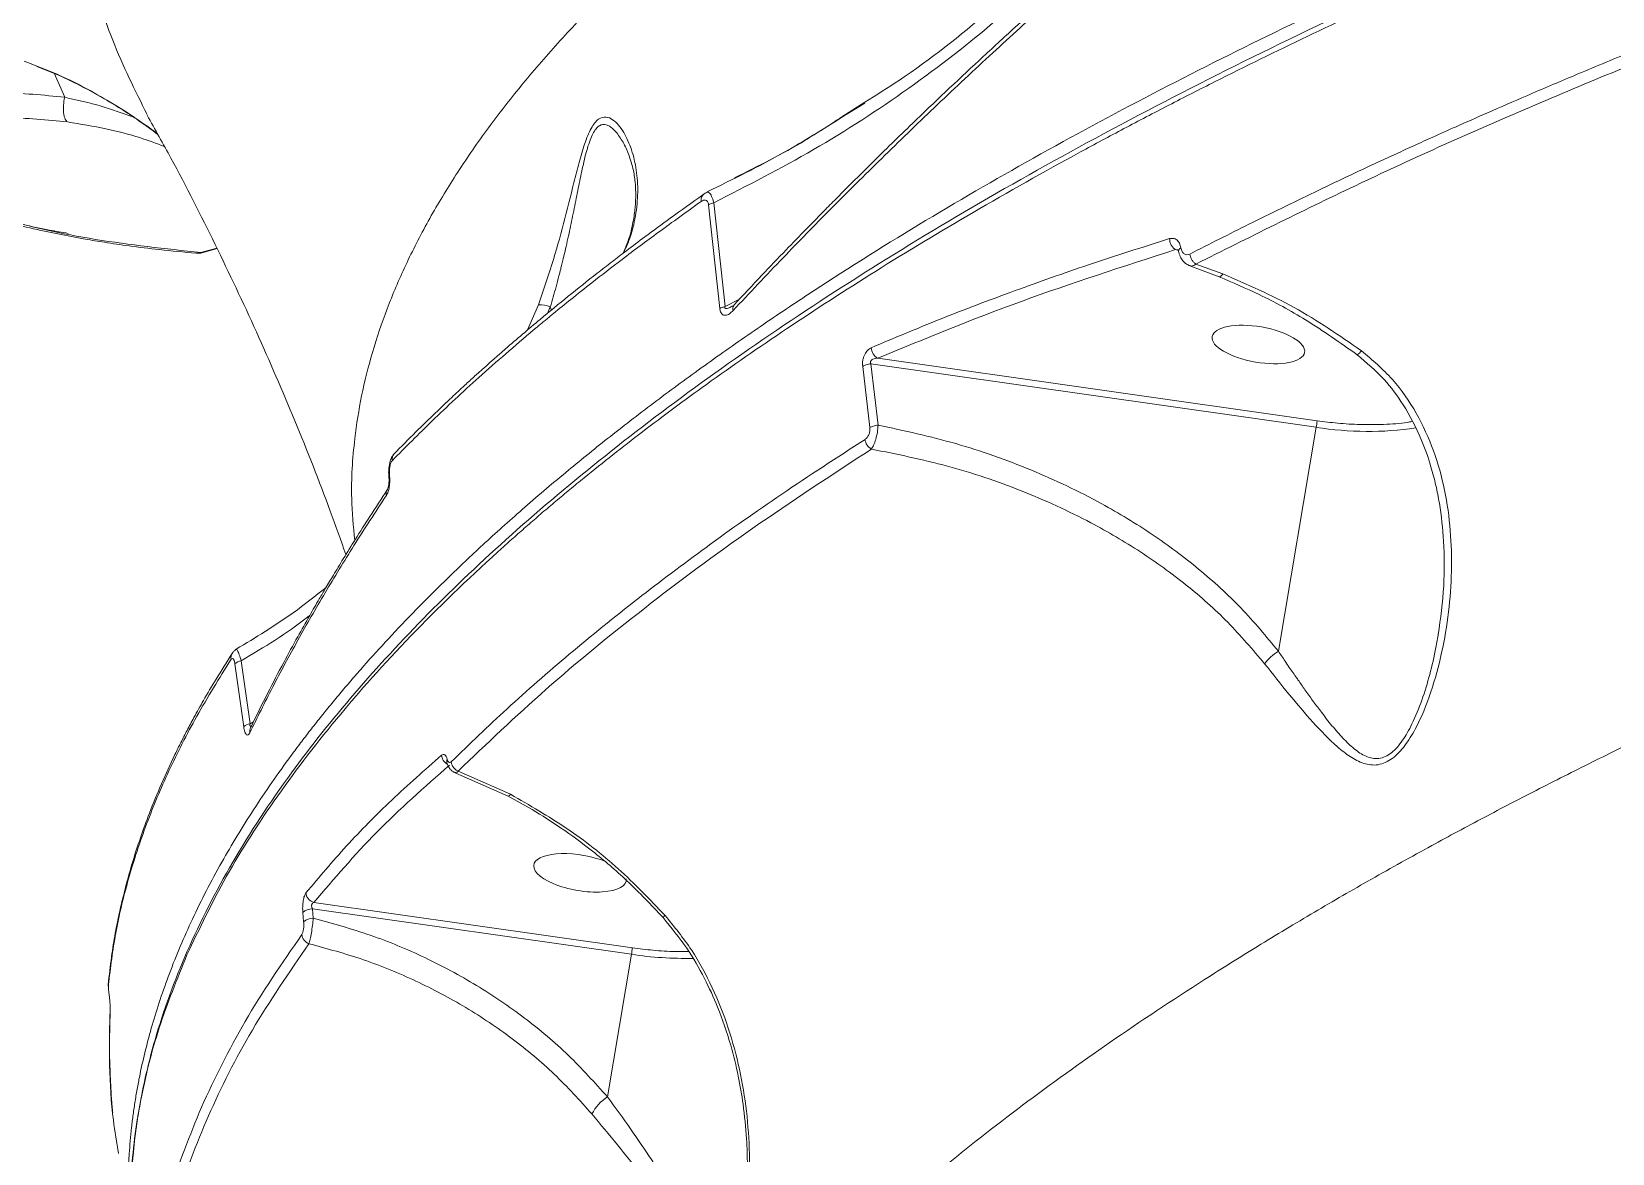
# Model space of a CAD drawing. Header units: millimetres. Extents: x -5609 to 5139, y -3980 to 3221.
# Drawn here: x 2792.3 to 2949.6, y 469.7 to 581.3 of the extents above; entities that cross this region are included whole.
import ezdxf

# ---------------------------------------------------------------- set-up
doc = ezdxf.new("R2010")
doc.units = ezdxf.units.MM
for name, color, linetype in [('DIKOM_ЗОНА', 80, 'Continuous'), ('DIKOM_ОБЪЕКТ', 7, 'Continuous'), ('DIKOM_РАЗМЕР_ОБЪЕКТА', 7, 'Continuous')]:
    doc.layers.add(name, color=color, linetype=linetype)

# ---------------------------------------------------------------- blocks, each defined once
blk = doc.blocks.new('A$Cc336a1e3')
at = {"color": 8, "linetype": 'Continuous', "lineweight": 15}
for p, q in [((5614.71, 1850.09), (5615.75, 1847.71)), ((5630.89, 1832.69), (5629.3, 1832.25)), ((5629.3, 1832.25), (5629.4, 1832.25)), ((5726.3, 1832.54), (5726.58, 1832.46)), ((5662.89, 1827.04), (5661.82, 1824.54)), ((5663.79, 1826.18), (5664.07, 1826.84)), ((5664.21, 1826.52), (5664.07, 1826.84)), ((5681.46, 1826.86), (5682.91, 1827.62)), ((5634.2, 1785.34), (5634.53, 1785.52))]:
    blk.add_line(p, q, dxfattribs=at)
at = {"color": 7, "linetype": 'Continuous', "lineweight": 15}
for p, q in [((5695.37, 1847.21), (5693.09, 1845.75)), ((5695.39, 1847.1), (5693.1, 1845.71)), ((5671.75, 1842.31), (5671.83, 1842.1)), ((5680.94, 1826.68), (5679.82, 1837.01)), ((5681.46, 1826.86), (5680.34, 1837.2)), ((5629.41, 1832.22), (5630.91, 1832.65)), ((5628.89, 1832.17), (5628.83, 1832.18)), ((5731, 1830.12), (5728.32, 1831.1)), ((5727.72, 1830.91), (5730.64, 1829.84)), ((5740.38, 1815.5), (5696.68, 1821.74)), ((5695.87, 1814.82), (5695.16, 1820.91)), ((5696.7, 1815.07), (5695.98, 1821.17)), ((5740.3, 1814.85), (5695.98, 1821.17)), ((5736.53, 1792.56), (5740.3, 1814.85)), ((5633.57, 1785.04), (5632.69, 1791.31)), ((5634.2, 1785.34), (5633.31, 1791.62)), ((5654.38, 1780.56), (5659.88, 1778.14)), ((5660.13, 1778.32), (5654.91, 1780.63)), ((5639.53, 1765.62), (5639.45, 1766.55)), ((5640.41, 1766.92), (5640.49, 1765.99)), ((5672.16, 1762.39), (5640.41, 1766.92)), ((5672.24, 1763.04), (5640.55, 1767.56)), ((5672.16, 1762.39), (5669.76, 1748.2)), ((5620.27, 1757.39), (5620.27, 1757.26))]:
    blk.add_line(p, q, dxfattribs=at)
at = {"color": 8, "linetype": 'Continuous', "lineweight": 15, "flags": 128}
for points in [[(5726.83, 1832.7), (5726.7, 1832.6), (5726.62, 1832.49), (5726.59, 1832.39), (5726.6, 1832.37)], [(5648.08, 1810.08), (5648.02, 1810.01), (5648.01, 1809.96)]]:
    blk.add_lwpolyline(points, dxfattribs=at)
at = {"color": 7, "linetype": 'Continuous', "lineweight": 15, "flags": 128}
for points in [[(5632.53, 1792.48), (5632.48, 1792.43), (5632.42, 1792.34)], [(5620.18, 1758.4), (5620.18, 1758.39), (5620.17, 1758.39)]]:
    blk.add_lwpolyline(points, dxfattribs=at)
at = {"color": 7, "linetype": 'Continuous', "lineweight": 15}
for centre, radius, start, end in [((5680.67, 1835.51), 1.72, 100.8468, 119.3436), ((5663, 1824.07), 2.97, 68.9035, 92.0684), ((5697.2, 1822.8), 1.19, 181.356, 244.1776), ((5735.01, 1815.8), 5.37, 349.7627, 356.7691), ((5696.66, 1813.78), 1.27, 185.8606, 240.2592), ((5739.34, 1788.08), 5.29, 122.17, 142.3288), ((5633.5, 1790.44), 1.19, 99.0762, 133.1461), ((5634.36, 1784.16), 1.19, 97.9836, 132.0674), ((5640.38, 1765.54), 1.38, 88.9051, 132.5807), ((5640.46, 1764.61), 1.38, 88.7459, 132.4628), ((5640.41, 1764.46), 1.07, 185.8153, 250.1058), ((5666.87, 1763.34), 5.37, 349.7622, 356.7689), ((5620.97, 1759.5), 0.878, 164.089, 189.5518), ((5672.15, 1744.48), 4.42, 122.727, 152.8528)]:
    blk.add_arc(centre, radius, start, end, dxfattribs=at)
at = {"color": 8, "linetype": 'Continuous', "lineweight": 15}
for centre, radius, start, end in [((5628.95, 1832.94), 0.774, 265.5443, 296.8285), ((5743.81, 1823.06), 1.14, 299.457, 329.0456), ((5745.46, 1847.63), 33.19, 261.0474, 278.2179), ((5649.15, 1811.69), 0.807, 135.8341, 190.387), ((5648.45, 1808.23), 0.711, 147.897, 193.7178), ((5633.14, 1791.91), 0.843, 149.2202, 189.7474), ((5634.91, 1784.6), 0.751, 151.0577, 190.8525), ((5654.37, 1782.3), 1.12, 184.2869, 240.875), ((5654.27, 1781.59), 0.498, 153.5441, 195.7863), ((5659.84, 1778.46), 0.318, 276.8062, 333.9294), ((5676.03, 1765.6), 0.856, 128.8045, 149.3346), ((5677.65, 1799.93), 37.95, 261.6833, 270.9129)]:
    blk.add_arc(centre, radius, start, end, dxfattribs=at)
at = {"color": 7, "linetype": 'Continuous', "lineweight": 15}
blk.add_ellipse((5734.54, 1823.09), major_axis=(4.6, -0.79), ratio=0.379166, dxfattribs=at)
for start_param, end_param in [(3.047646, 6.396519), (1.055006, 3.047646)]:
    blk.add_ellipse((5667.03, 1770.5), major_axis=(4.6, -0.79), ratio=0.379166, start_param=start_param, end_param=end_param, dxfattribs=at)
for points, knots in [([(5678.03, 2035.35), (5676.39, 2032.91), (5673.02, 2027.93), (5668.28, 2020.62), (5663.63, 2013.22), (5659.38, 2006.21), (5655.11, 1998.9), (5651.1, 1991.76), (5647.16, 1984.44), (5643.78, 1977.88), (5640.89, 1972), (5638.44, 1966.83), (5636.14, 1961.79), (5633.97, 1956.82), (5631.88, 1951.81), (5629.81, 1946.61), (5627.78, 1941.18), (5625.8, 1935.54), (5624.02, 1930.05), (5621.96, 1923.14), (5619.84, 1914.98), (5617.91, 1905.69), (5616.58, 1896.78), (5615.83, 1888.24), (5615.66, 1879.39), (5616.26, 1870.41), (5617.86, 1861.47), (5620.33, 1853.24), (5622.75, 1848.39), (5623.96, 1845.98)], [0, 0, 0, 0, 0.030637, 0.062753, 0.092643, 0.125147, 0.152796, 0.18737, 0.218475, 0.249606, 0.274966, 0.297883, 0.320132, 0.344341, 0.367093, 0.390609, 0.418357, 0.445416, 0.473261, 0.5, 0.550099, 0.599906, 0.64962, 0.699395, 0.74937, 0.812175, 0.874747, 0.937631, 1, 1, 1, 1]), ([(5892.01, 1906.63), (5889.62, 1906.05), (5885.2, 1904.97), (5879.15, 1903.44), (5874.19, 1902.16), (5870.17, 1901.1), (5866.73, 1900.18), (5861.96, 1898.88), (5855.66, 1897.13), (5845.84, 1894.31), (5834.13, 1890.79), (5819.84, 1886.25), (5805.07, 1881.25), (5789.94, 1875.77), (5774.62, 1869.84), (5759.25, 1863.45), (5743.95, 1856.58), (5729.43, 1849.53), (5715.7, 1842.3), (5702.8, 1834.92), (5690.76, 1827.4), (5679.6, 1819.76), (5669.37, 1812.01), (5660.08, 1804.19), (5651.77, 1796.31), (5644.46, 1788.39), (5637.9, 1780.14), (5632.26, 1771.56), (5627.72, 1762.68), (5624.88, 1754.85), (5623.26, 1748.09), (5622.66, 1743.79), (5622.44, 1740.94), (5622.37, 1739.49), (5622.33, 1738.09), (5622.33, 1737.13), (5622.33, 1736.69)], [0, 0, 0, 0, 0.015134, 0.028048, 0.0387, 0.047077, 0.054039, 0.061089, 0.078148, 0.095401, 0.126209, 0.157018, 0.193695, 0.230371, 0.267049, 0.308804, 0.350527, 0.392206, 0.433887, 0.475569, 0.517253, 0.558945, 0.600731, 0.642432, 0.684122, 0.725816, 0.767511, 0.814212, 0.86098, 0.907746, 0.938579, 0.969334, 0.977187, 0.984896, 0.99306, 1, 1, 1, 1]), ([(5891.94, 1905.99), (5887.82, 1904.98), (5879.37, 1902.9), (5866.62, 1899.55), (5853.47, 1895.91), (5842.59, 1892.72), (5834.01, 1890.11), (5827.8, 1888.16), (5821.54, 1886.15), (5815.24, 1884.06), (5808.9, 1881.91), (5802.52, 1879.69), (5794.12, 1876.67), (5783.85, 1872.83), (5771.93, 1868.12), (5760.31, 1863.27), (5749.46, 1858.48), (5739.41, 1853.8), (5732.45, 1850.38), (5727.91, 1848.09), (5725.63, 1846.92), (5723.38, 1845.75), (5721.16, 1844.58), (5718.98, 1843.42), (5713.87, 1840.66), (5706.19, 1836.33), (5696.46, 1830.46), (5687.63, 1824.74), (5679.94, 1819.41), (5673.26, 1814.46), (5668.83, 1810.96), (5666.02, 1808.66), (5664.63, 1807.5), (5663.28, 1806.36), (5661.97, 1805.22), (5660.69, 1804.1), (5656.73, 1800.57), (5650.56, 1794.65), (5643.07, 1786.36), (5636.82, 1778.21), (5631.67, 1770.2), (5629.16, 1764.94), (5627.91, 1762.33)], [0, 0, 0, 0, 0.030416, 0.062321, 0.095715, 0.130598, 0.146745, 0.163192, 0.17994, 0.196987, 0.214335, 0.231983, 0.249932, 0.285036, 0.320141, 0.355246, 0.390845, 0.422279, 0.453078, 0.461039, 0.468957, 0.476831, 0.484662, 0.492449, 0.500192, 0.539822, 0.577953, 0.614583, 0.649714, 0.679388, 0.707901, 0.715177, 0.722374, 0.72949, 0.736527, 0.743485, 0.750362, 0.802052, 0.852861, 0.902788, 0.951834, 1, 1, 1, 1]), ([(5680.34, 1837.2), (5683.68, 1838.91), (5690.34, 1842.31), (5699.81, 1848.46), (5708.02, 1854.82), (5715, 1861.27), (5720.16, 1866.96), (5724.2, 1872.33), (5727.29, 1877.17), (5728.87, 1880.6), (5729.66, 1882.3)], [0, 0, 0, 0, 0.167001, 0.333068, 0.498441, 0.623693, 0.749448, 0.833905, 0.91766, 1, 1, 1, 1]), ([(5718.57, 1861.54), (5716.77, 1859.95), (5713.1, 1856.7), (5707.67, 1851.74), (5702.28, 1846.69), (5697.02, 1841.61), (5692.01, 1836.63), (5687.07, 1831.58), (5683.91, 1828.22), (5682.27, 1826.47)], [0, 0, 0, 0, 0.135727, 0.276762, 0.423101, 0.566648, 0.71089, 0.849207, 1, 1, 1, 1]), ([(5718.63, 1862.12), (5717.41, 1861.04), (5715.23, 1859.12), (5712.39, 1856.56), (5710.21, 1854.57), (5708.41, 1852.91), (5705.04, 1849.8), (5700.88, 1845.86), (5696.12, 1841.21), (5693.16, 1838.26), (5691.02, 1836.09), (5689.41, 1834.44), (5687.39, 1832.36), (5684.98, 1829.84), (5683.28, 1828.02), (5682.36, 1827.03)], [0, 0, 0, 0, 0.091558, 0.164216, 0.217962, 0.261239, 0.305427, 0.483748, 0.597416, 0.702123, 0.736575, 0.783423, 0.842905, 0.915073, 1, 1, 1, 1]), ([(5727.72, 1832.1), (5729.67, 1833.09), (5733.75, 1835.16), (5740.01, 1838.22), (5744.65, 1840.41), (5747.38, 1841.67), (5748.27, 1842.08), (5749.16, 1842.49), (5750.06, 1842.9), (5750.98, 1843.32), (5752.36, 1843.94), (5754.47, 1844.89), (5757.58, 1846.26), (5761.49, 1847.97), (5766.24, 1849.99), (5771.84, 1852.32), (5775.93, 1853.96), (5778.11, 1854.83)], [0, 0, 0, 0, 0.125698, 0.262519, 0.392124, 0.409732, 0.427492, 0.445396, 0.463448, 0.481652, 0.499999, 0.545845, 0.606685, 0.682521, 0.77335, 0.879179, 1, 1, 1, 1]), ([(5728.32, 1831.1), (5733.54, 1833.71), (5743.99, 1838.94), (5760.8, 1846.52), (5772.68, 1851.37), (5778.63, 1853.79)], [0, 0, 0, 0, 0.33351, 0.666498, 1, 1, 1, 1]), ([(5611.73, 1851.28), (5612.85, 1850.86), (5615.08, 1850.02), (5618.17, 1848.46), (5621.26, 1846.66), (5623.48, 1845.19), (5624.76, 1844.23), (5624.98, 1844.06)], [0, 0, 0, 0, 0.237945, 0.473809, 0.682599, 0.945471, 1, 1, 1, 1]), ([(5615.75, 1847.71), (5613.63, 1847.91), (5609.39, 1848.33), (5602.88, 1847.91), (5598.59, 1846.93), (5596.44, 1846.44)], [0, 0, 0, 0, 0.332827, 0.665635, 1, 1, 1, 1]), ([(5615.75, 1847.7), (5615.7, 1847.44), (5615.63, 1847.03), (5615.62, 1846.5), (5615.64, 1846.12), (5615.7, 1845.78), (5615.82, 1845.43), (5615.96, 1845.31), (5616.04, 1845.24)], [0, 0, 0, 0, 0.241172, 0.369756, 0.499778, 0.632154, 0.76152, 1, 1, 1, 1]), ([(5615.75, 1847.7), (5615.75, 1847.7), (5615.75, 1847.7), (5615.75, 1847.71), (5615.75, 1847.71)], [0, 0, 0, 0, 0.456846, 1, 1, 1, 1]), ([(5597.47, 1844.02), (5599.54, 1844.49), (5603.66, 1845.43), (5609.93, 1845.84), (5614, 1845.44), (5616.04, 1845.24)], [0, 0, 0, 0, 0.334668, 0.667208, 1, 1, 1, 1]), ([(5623.95, 1845.91), (5624.75, 1844.49), (5627.12, 1840.26), (5630.75, 1833.08), (5634.88, 1824.37), (5638.69, 1815.51), (5641.64, 1808.12), (5643.22, 1803.63), (5643.73, 1802.18)], [0, 0, 0, 0, 0.102017, 0.303103, 0.50407, 0.704749, 0.904969, 1, 1, 1, 1]), ([(5693.1, 1845.71), (5691.22, 1844.53), (5686.86, 1841.8), (5682.27, 1839.55), (5679.67, 1838.28)], [0, 0, 0, 0, 0.432423, 1, 1, 1, 1]), ([(5591.43, 1842.31), (5592.24, 1841.89), (5593.73, 1841.12), (5595.83, 1840.14), (5597.55, 1839.39), (5598.98, 1838.8), (5600.26, 1838.31), (5602.14, 1837.61), (5604.69, 1836.74), (5607.8, 1835.82), (5610.82, 1835.03), (5613.64, 1834.38), (5615.97, 1833.91), (5617.97, 1833.55), (5619.87, 1833.23), (5622.32, 1832.88), (5625.35, 1832.5), (5627.61, 1832.29), (5628.83, 1832.18)], [0, 0, 0, 0, 0.077836, 0.142497, 0.194041, 0.233064, 0.269254, 0.306121, 0.39509, 0.484404, 0.560182, 0.634824, 0.702886, 0.737158, 0.783822, 0.843154, 0.915192, 1, 1, 1, 1]), ([(5629.3, 1832.25), (5625.75, 1832.63), (5618.67, 1833.38), (5609.02, 1835.56), (5600.04, 1838.43), (5594.75, 1841.02), (5592.1, 1842.32)], [0, 0, 0, 0, 0.250341, 0.499996, 0.749652, 1, 1, 1, 1]), ([(5671.77, 1842.27), (5671.97, 1841.72), (5672.32, 1840.74), (5672.52, 1839.37), (5672.58, 1838.4), (5672.58, 1837.71), (5672.55, 1837.13), (5672.5, 1836.53), (5672.41, 1835.84), (5672.2, 1834.72), (5671.91, 1833.49), (5671.45, 1832.49), (5671.3, 1832.15)], [0, 0, 0, 0, 0.194665, 0.345853, 0.452498, 0.51382, 0.562834, 0.619091, 0.682575, 0.753295, 0.917246, 1, 1, 1, 1]), ([(5679.27, 1838), (5678.18, 1837.22), (5676.22, 1835.83), (5673.7, 1833.97), (5671.77, 1832.52), (5670.19, 1831.31), (5667.27, 1829.04), (5663.69, 1826.15), (5659.67, 1822.72), (5657.21, 1820.54), (5655.45, 1818.93), (5654.14, 1817.71), (5652.51, 1816.16), (5650.57, 1814.28), (5649.23, 1812.92), (5648.5, 1812.18)], [0, 0, 0, 0, 0.091759, 0.164602, 0.218583, 0.261865, 0.306036, 0.484356, 0.59804, 0.702917, 0.73719, 0.783859, 0.843198, 0.915232, 1, 1, 1, 1]), ([(5679.82, 1837.01), (5679.81, 1837.07), (5679.79, 1837.2), (5679.72, 1837.33), (5679.63, 1837.42), (5679.49, 1837.48), (5679.31, 1837.46), (5679.17, 1837.38), (5679.1, 1837.34)], [0, 0, 0, 0, 0.124756, 0.24966, 0.369475, 0.500369, 0.7501, 1, 1, 1, 1]), ([(5679.67, 1838.26), (5679.6, 1838.22), (5679.47, 1838.16), (5679.34, 1838.05), (5679.27, 1838)], [0, 0, 0, 0, 0.491802, 1, 1, 1, 1]), ([(5679.1, 1837.34), (5677.66, 1836.31), (5674.98, 1834.39), (5671.37, 1831.69), (5668.48, 1829.46), (5666.22, 1827.66), (5664.83, 1826.54), (5664.01, 1825.86), (5663.65, 1825.56), (5663.3, 1825.28), (5662.99, 1825.01), (5662.69, 1824.77), (5660.63, 1823.04), (5657.07, 1819.95), (5652.4, 1815.62), (5649.66, 1812.86), (5648.36, 1811.55)], [0, 0, 0, 0, 0.120823, 0.22665, 0.317482, 0.382192, 0.436321, 0.448749, 0.460453, 0.47143, 0.481681, 0.491208, 0.500006, 0.682433, 0.8491, 1, 1, 1, 1]), ([(5696.01, 1822.77), (5698.28, 1823.73), (5702.91, 1825.68), (5710.15, 1828.42), (5717.74, 1831.1), (5722.99, 1832.77), (5725.7, 1833.63)], [0, 0, 0, 0, 0.244039, 0.500004, 0.742263, 1, 1, 1, 1]), ([(5725.7, 1833.63), (5725.83, 1833.65), (5726.09, 1833.69), (5726.43, 1833.52), (5726.71, 1833.2), (5726.79, 1832.87), (5726.83, 1832.7)], [0, 0, 0, 0, 0.249696, 0.500147, 0.750384, 1, 1, 1, 1]), ([(5725.7, 1833.63), (5725.71, 1833.52), (5725.72, 1833.3), (5725.86, 1832.97), (5726.05, 1832.7), (5726.22, 1832.59), (5726.3, 1832.54)], [0, 0, 0, 0, 0.242546, 0.500008, 0.757449, 1, 1, 1, 1]), ([(5726.83, 1832.7), (5726.85, 1832.64), (5726.87, 1832.51), (5726.97, 1832.29), (5727.15, 1832.1), (5727.43, 1832), (5727.62, 1832.06), (5727.72, 1832.1)], [0, 0, 0, 0, 0.1249, 0.250265, 0.499913, 0.74962, 1, 1, 1, 1]), ([(5628.97, 1832.17), (5629.04, 1832.17), (5629.2, 1832.17), (5629.33, 1832.21), (5629.41, 1832.23)], [0, 0, 0, 0, 0.407768, 1, 1, 1, 1]), ([(5696.68, 1821.74), (5701.35, 1823.66), (5710.69, 1827.51), (5721.1, 1830.86), (5726.3, 1832.54)], [0, 0, 0, 0, 0.500002, 1, 1, 1, 1]), ([(5726.59, 1832.49), (5726.58, 1832.49), (5726.58, 1832.49), (5726.58, 1832.47), (5726.59, 1832.4), (5726.6, 1832.37)], [0, 0, 0, 0, 0.06797, 0.522637, 1, 1, 1, 1]), ([(5726.6, 1832.37), (5726.64, 1832.19), (5726.73, 1831.84), (5727.01, 1831.4), (5727.35, 1831.08), (5727.6, 1830.98), (5727.72, 1830.92)], [0, 0, 0, 0, 0.257683, 0.512198, 0.759171, 1, 1, 1, 1]), ([(5727.72, 1832.1), (5727.74, 1832), (5727.77, 1831.81), (5727.91, 1831.52), (5728.09, 1831.26), (5728.24, 1831.15), (5728.32, 1831.1)], [0, 0, 0, 0, 0.243824, 0.499978, 0.756144, 1, 1, 1, 1]), ([(5730.64, 1829.84), (5731.97, 1829.26), (5734.91, 1828), (5739.55, 1825.48), (5742.68, 1823.26), (5744.37, 1822.07)], [0, 0, 0, 0, 0.277816, 0.610071, 1, 1, 1, 1]), ([(5744.79, 1822.47), (5742.6, 1823.98), (5738.22, 1827), (5733.4, 1829.08), (5731, 1830.12)], [0, 0, 0, 0, 0.500766, 1, 1, 1, 1]), ([(5680.94, 1826.68), (5681.01, 1826.72), (5681.15, 1826.78), (5681.36, 1826.83), (5681.46, 1826.86)], [0, 0, 0, 0, 0.500239, 1, 1, 1, 1]), ([(5682.27, 1826.47), (5682.14, 1826.35), (5681.9, 1826.12), (5681.57, 1825.98), (5681.32, 1826), (5681.14, 1826.11), (5681, 1826.34), (5680.96, 1826.57), (5680.94, 1826.68)], [0, 0, 0, 0, 0.250575, 0.499874, 0.625074, 0.750447, 0.875196, 1, 1, 1, 1]), ([(5695.16, 1820.91), (5695.15, 1821.01), (5695.13, 1821.21), (5695.17, 1821.53), (5695.24, 1821.83), (5695.4, 1822.2), (5695.66, 1822.57), (5695.9, 1822.71), (5696.01, 1822.77)], [0, 0, 0, 0, 0.125812, 0.250821, 0.37619, 0.50119, 0.751294, 1, 1, 1, 1]), ([(5696.68, 1821.74), (5696.51, 1821.72), (5696.28, 1821.7), (5696.04, 1821.56), (5695.96, 1821.47), (5695.93, 1821.38), (5695.93, 1821.31), (5695.94, 1821.24), (5695.97, 1821.2), (5695.98, 1821.17)], [0, 0, 0, 0, 0.498339, 0.639432, 0.749008, 0.808056, 0.866305, 0.928856, 1, 1, 1, 1]), ([(5735.16, 1791.31), (5735.97, 1790.29), (5737.59, 1788.24), (5739.98, 1785.43), (5741.98, 1783.35), (5743.67, 1782.02), (5745.01, 1781.31), (5746.45, 1781.13), (5747.9, 1781.78), (5749.15, 1783.11), (5750.5, 1785.32), (5751.77, 1788.46), (5752.84, 1792.41), (5753.52, 1796.44), (5753.81, 1800.51), (5753.71, 1804.58), (5753.15, 1808.61), (5752.06, 1812.55), (5750.36, 1816.29), (5748.01, 1819.74), (5745.86, 1821.56), (5744.79, 1822.47)], [0, 0, 0, 0, 0.061882, 0.123571, 0.186084, 0.217684, 0.249606, 0.281783, 0.314037, 0.346393, 0.378406, 0.441712, 0.504388, 0.567042, 0.628978, 0.690611, 0.752601, 0.814491, 0.876297, 0.937897, 1, 1, 1, 1]), ([(5744.37, 1822.07), (5745.3, 1821.28), (5747.04, 1819.8), (5749.16, 1816.92), (5750.69, 1813.98), (5751.65, 1811.24), (5752.21, 1809.11), (5752.69, 1806.65), (5753.05, 1803.31), (5753.08, 1798.9), (5752.66, 1795.82), (5752.44, 1794.2)], [0, 0, 0, 0, 0.116693, 0.218803, 0.346713, 0.441715, 0.505014, 0.564876, 0.690603, 0.837598, 1, 1, 1, 1]), ([(5695.16, 1820.91), (5695.21, 1820.94), (5695.31, 1821), (5695.51, 1821.08), (5695.74, 1821.14), (5695.9, 1821.16), (5695.98, 1821.17)], [0, 0, 0, 0, 0.246181, 0.499984, 0.753892, 1, 1, 1, 1]), ([(5852.69, 1815.79), (5849.72, 1814.8), (5843.63, 1812.78), (5834.83, 1809.7), (5826, 1806.5), (5817.75, 1803.38), (5809.23, 1800.04), (5801.01, 1796.68), (5792.67, 1793.13), (5785.31, 1789.86), (5778.78, 1786.85), (5773.1, 1784.16), (5767.62, 1781.47), (5762.26, 1778.77), (5756.93, 1775.99), (5751.46, 1773.05), (5745.81, 1769.91), (5740.03, 1766.56), (5734.49, 1763.23), (5727.62, 1758.92), (5719.7, 1753.66), (5710.98, 1747.38), (5702.91, 1741.06), (5695.5, 1734.7), (5688.18, 1727.76), (5681.19, 1720.27), (5674.84, 1712.24), (5669.57, 1704.27), (5667.05, 1699.02), (5665.79, 1696.4)], [0, 0, 0, 0, 0.030637, 0.062753, 0.092642, 0.125146, 0.152796, 0.18737, 0.218474, 0.249606, 0.274967, 0.297883, 0.320132, 0.344341, 0.367093, 0.390609, 0.418357, 0.445416, 0.473261, 0.5, 0.550099, 0.599906, 0.649621, 0.699395, 0.749371, 0.812175, 0.874747, 0.937631, 1, 1, 1, 1]), ([(5695.87, 1814.82), (5695.88, 1814.76), (5695.89, 1814.64), (5695.87, 1814.46), (5695.83, 1814.28), (5695.75, 1814.05), (5695.6, 1813.81), (5695.46, 1813.71), (5695.4, 1813.65)], [0, 0, 0, 0, 0.126836, 0.250606, 0.374567, 0.50035, 0.750138, 1, 1, 1, 1]), ([(5696.7, 1815.07), (5696.62, 1815.06), (5696.46, 1815.04), (5696.23, 1814.98), (5696.02, 1814.91), (5695.92, 1814.85), (5695.87, 1814.82)], [0, 0, 0, 0, 0.246281, 0.500073, 0.753728, 1, 1, 1, 1]), ([(5696.7, 1815.07), (5696.68, 1814.84), (5696.64, 1814.36), (5696.47, 1813.64), (5696.25, 1813.05), (5696.1, 1812.8), (5696.03, 1812.68)], [0, 0, 0, 0, 0.257767, 0.516048, 0.764733, 1, 1, 1, 1]), ([(5736.53, 1792.56), (5735.32, 1794.02), (5732.91, 1796.94), (5728.65, 1800.8), (5724.01, 1804.27), (5718.45, 1807.64), (5711.94, 1810.73), (5704.48, 1813.38), (5699.29, 1814.51), (5696.7, 1815.07)], [0, 0, 0, 0, 0.125255, 0.249567, 0.3744, 0.499983, 0.666234, 0.833233, 1, 1, 1, 1]), ([(5654.22, 1781.55), (5656.05, 1783.32), (5659.74, 1786.89), (5665.95, 1792.31), (5672.55, 1797.66), (5679.62, 1802.98), (5687.12, 1808.28), (5692.6, 1811.84), (5695.4, 1813.65)], [0, 0, 0, 0, 0.162234, 0.3289, 0.500001, 0.659991, 0.826656, 1, 1, 1, 1]), ([(5654.91, 1780.63), (5657.75, 1783.35), (5663.43, 1788.78), (5673.3, 1796.84), (5684.03, 1804.83), (5692.02, 1810.06), (5696.03, 1812.68)], [0, 0, 0, 0, 0.250349, 0.500004, 0.749659, 1, 1, 1, 1]), ([(5696.03, 1812.68), (5698.57, 1812.17), (5703.65, 1811.14), (5710.98, 1808.65), (5717.38, 1805.73), (5722.84, 1802.52), (5727.41, 1799.22), (5731.6, 1795.52), (5733.97, 1792.72), (5735.16, 1791.31)], [0, 0, 0, 0, 0.166986, 0.334427, 0.500987, 0.626574, 0.751292, 0.87528, 1, 1, 1, 1]), ([(5648.46, 1812.1), (5648.42, 1812.05), (5648.28, 1811.88), (5648.12, 1811.45), (5648.01, 1810.89), (5647.98, 1810.37), (5648, 1810.1), (5648.01, 1809.96)], [0, 0, 0, 0, 0.099558, 0.350479, 0.64791, 0.816343, 1, 1, 1, 1]), ([(5648.36, 1811.55), (5648.31, 1811.48), (5648.2, 1811.33), (5648.1, 1810.96), (5648.06, 1810.6), (5648.06, 1810.3), (5648.07, 1810.15), (5648.08, 1810.08)], [0, 0, 0, 0, 0.250123, 0.500238, 0.749631, 0.87407, 1, 1, 1, 1]), ([(5648.08, 1810.08), (5648.09, 1809.89), (5648.12, 1809.5), (5648.06, 1808.92), (5647.94, 1808.41), (5647.82, 1808.18), (5647.76, 1808.07)], [0, 0, 0, 0, 0.249867, 0.499414, 0.749667, 1, 1, 1, 1]), ([(5648.01, 1809.96), (5648.02, 1809.87), (5648.03, 1809.7), (5648.03, 1809.38), (5647.99, 1809.03), (5647.91, 1808.74), (5647.87, 1808.65), (5647.85, 1808.62)], [0, 0, 0, 0, 0.153527, 0.301381, 0.571935, 0.806288, 1, 1, 1, 1]), ([(5647.76, 1808.07), (5646.67, 1806.4), (5644.54, 1803.15), (5641.63, 1798.36), (5638.92, 1793.64), (5636.42, 1789), (5634.91, 1785.95), (5634.18, 1784.45)], [0, 0, 0, 0, 0.207424, 0.404945, 0.603812, 0.805719, 1, 1, 1, 1]), ([(5647.85, 1808.61), (5647.27, 1807.74), (5646.19, 1806.09), (5644.74, 1803.81), (5643.53, 1801.86), (5642.55, 1800.24), (5641.76, 1798.92), (5640.97, 1797.58), (5640.04, 1795.97), (5638.85, 1793.85), (5637.45, 1791.28), (5635.87, 1788.26), (5634.82, 1786.11), (5634.26, 1784.96)], [0, 0, 0, 0, 0.108954, 0.204135, 0.285566, 0.353273, 0.407262, 0.452481, 0.522276, 0.6119, 0.721366, 0.850714, 1, 1, 1, 1]), ([(5641.76, 1798.91), (5640.68, 1798.05), (5637.84, 1795.79), (5634.75, 1793.93), (5632.83, 1792.77)], [0, 0, 0, 0, 0.379433, 1, 1, 1, 1]), ([(5632.31, 1791.77), (5631.14, 1789.87), (5628.83, 1786.16), (5626.08, 1780.71), (5623.8, 1775.31), (5622.04, 1769.94), (5620.74, 1764.57), (5620.31, 1761.08), (5620.1, 1759.35)], [0, 0, 0, 0, 0.173342, 0.340008, 0.5, 0.671099, 0.837767, 1, 1, 1, 1]), ([(5632.42, 1792.34), (5631.88, 1791.49), (5630.88, 1789.92), (5629.63, 1787.8), (5628.68, 1786.09), (5627.94, 1784.71), (5627.31, 1783.48), (5626.44, 1781.71), (5625.36, 1779.36), (5624.22, 1776.59), (5623.27, 1773.98), (5622.5, 1771.61), (5621.96, 1769.69), (5621.55, 1768.08), (5621.19, 1766.56), (5620.8, 1764.65), (5620.41, 1762.32), (5620.22, 1760.65), (5620.12, 1759.74)], [0, 0, 0, 0, 0.077817, 0.142465, 0.193999, 0.233016, 0.269201, 0.306064, 0.395027, 0.484337, 0.560117, 0.634763, 0.702832, 0.737108, 0.783779, 0.84312, 0.915172, 1, 1, 1, 1]), ([(5632.31, 1791.77), (5632.35, 1791.8), (5632.41, 1791.88), (5632.5, 1791.84), (5632.57, 1791.74), (5632.62, 1791.63), (5632.66, 1791.49), (5632.68, 1791.37), (5632.69, 1791.31)], [0, 0, 0, 0, 0.250525, 0.500394, 0.626363, 0.750164, 0.873647, 1, 1, 1, 1]), ([(5632.84, 1792.76), (5632.77, 1792.71), (5632.62, 1792.62), (5632.5, 1792.45), (5632.43, 1792.36)], [0, 0, 0, 0, 0.495878, 1, 1, 1, 1]), ([(5634.18, 1784.45), (5634.12, 1784.37), (5634.02, 1784.2), (5633.87, 1784.2), (5633.76, 1784.34), (5633.68, 1784.52), (5633.61, 1784.75), (5633.58, 1784.95), (5633.57, 1785.04)], [0, 0, 0, 0, 0.250716, 0.500345, 0.625443, 0.750481, 0.875364, 1, 1, 1, 1]), ([(5653.26, 1782.21), (5653.32, 1782.25), (5653.42, 1782.31), (5653.58, 1782.26), (5653.72, 1782.1), (5653.79, 1781.91), (5653.82, 1781.82)], [0, 0, 0, 0, 0.25088, 0.501103, 0.750877, 1, 1, 1, 1]), ([(5639.75, 1768.5), (5641.07, 1770.07), (5643.72, 1773.2), (5648.22, 1777.78), (5651.58, 1780.73), (5653.26, 1782.21)], [0, 0, 0, 0, 0.332272, 0.665213, 1, 1, 1, 1]), ([(5640.55, 1767.56), (5642.56, 1769.91), (5646.56, 1774.61), (5651.54, 1779.03), (5654.04, 1781.23)], [0, 0, 0, 0, 0.499998, 1, 1, 1, 1]), ([(5653.78, 1781.48), (5653.82, 1781.36), (5653.9, 1781.12), (5654.1, 1780.83), (5654.33, 1780.6), (5654.52, 1780.52), (5654.61, 1780.48)], [0, 0, 0, 0, 0.260386, 0.518649, 0.766794, 1, 1, 1, 1]), ([(5654.22, 1781.55), (5654.19, 1781.52), (5654.11, 1781.46), (5653.99, 1781.5), (5653.89, 1781.61), (5653.84, 1781.75), (5653.82, 1781.82)], [0, 0, 0, 0, 0.251024, 0.50105, 0.750815, 1, 1, 1, 1]), ([(5654.91, 1780.63), (5654.82, 1780.67), (5654.64, 1780.77), (5654.43, 1780.99), (5654.27, 1781.27), (5654.24, 1781.46), (5654.22, 1781.55)], [0, 0, 0, 0, 0.243913, 0.499928, 0.755983, 1, 1, 1, 1]), ([(5659.88, 1778.14), (5660.68, 1777.7), (5662.46, 1776.72), (5665.28, 1774.91), (5668.45, 1772.58), (5671.91, 1769.63), (5674.12, 1767.29), (5675.29, 1766.04)], [0, 0, 0, 0, 0.140625, 0.311318, 0.510673, 0.739538, 1, 1, 1, 1]), ([(5675.49, 1766.27), (5673.98, 1767.85), (5670.95, 1771), (5665.77, 1775.06), (5662.01, 1777.23), (5660.13, 1778.32)], [0, 0, 0, 0, 0.333505, 0.665371, 1, 1, 1, 1]), ([(5639.45, 1766.55), (5639.44, 1766.65), (5639.43, 1766.83), (5639.43, 1767.13), (5639.45, 1767.43), (5639.48, 1767.72), (5639.53, 1767.97), (5639.62, 1768.28), (5639.7, 1768.41), (5639.75, 1768.5)], [0, 0, 0, 0, 0.125101, 0.250295, 0.375232, 0.500029, 0.625468, 0.750235, 1, 1, 1, 1]), ([(5639.75, 1768.5), (5639.77, 1768.4), (5639.8, 1768.19), (5639.99, 1767.9), (5640.25, 1767.67), (5640.45, 1767.6), (5640.55, 1767.56)], [0, 0, 0, 0, 0.242936, 0.499977, 0.757121, 1, 1, 1, 1]), ([(5640.55, 1767.56), (5640.51, 1767.54), (5640.44, 1767.51), (5640.37, 1767.42), (5640.33, 1767.33), (5640.32, 1767.22), (5640.33, 1767.12), (5640.36, 1767.01), (5640.39, 1766.95), (5640.41, 1766.92)], [0, 0, 0, 0, 0.248873, 0.379686, 0.499506, 0.62209, 0.749461, 0.86753, 1, 1, 1, 1]), ([(5639.53, 1765.62), (5639.54, 1765.5), (5639.55, 1765.32), (5639.54, 1765.06), (5639.51, 1764.87), (5639.48, 1764.7), (5639.43, 1764.5), (5639.38, 1764.41), (5639.35, 1764.35)], [0, 0, 0, 0, 0.249496, 0.375275, 0.499587, 0.624643, 0.750058, 1, 1, 1, 1]), ([(5640.49, 1765.99), (5640.47, 1765.75), (5640.42, 1765.27), (5640.3, 1764.51), (5640.16, 1763.84), (5640.09, 1763.58), (5640.05, 1763.45)], [0, 0, 0, 0, 0.246338, 0.497443, 0.750212, 1, 1, 1, 1]), ([(5669.76, 1748.2), (5668.49, 1749.61), (5665.97, 1752.42), (5661.57, 1756.12), (5656.78, 1759.38), (5651.63, 1762.14), (5646.2, 1764.41), (5642.4, 1765.46), (5640.49, 1765.99)], [0, 0, 0, 0, 0.16696, 0.33301, 0.499893, 0.667046, 0.833219, 1, 1, 1, 1]), ([(5668.21, 1746.5), (5669.08, 1745.46), (5670.8, 1743.4), (5673.13, 1740.45), (5675.24, 1737.64), (5676.92, 1735.31), (5678.28, 1733.46), (5679.39, 1732.07), (5680.38, 1731.08), (5681.29, 1730.72), (5682.11, 1731.18), (5682.78, 1732.55), (5683.42, 1734.93), (5683.85, 1738.32), (5683.95, 1742.52), (5683.66, 1746.75), (5682.97, 1750.95), (5681.86, 1755.08), (5680.28, 1759.08), (5678.23, 1762.9), (5676.41, 1765.15), (5675.49, 1766.27)], [0, 0, 0, 0, 0.061711, 0.123241, 0.185379, 0.247408, 0.288746, 0.330458, 0.372992, 0.405198, 0.437578, 0.470055, 0.502169, 0.565568, 0.628259, 0.690905, 0.75282, 0.814538, 0.876698, 0.938275, 1, 1, 1, 1]), ([(5675.29, 1766.04), (5676.11, 1765.05), (5677.66, 1763.15), (5679.41, 1760.11), (5680.89, 1756.89), (5682, 1753.62), (5682.79, 1750.37), (5683.32, 1747.25), (5683.62, 1744.29), (5683.71, 1741.32), (5683.65, 1738.57), (5683.41, 1736.79), (5683.3, 1735.92)], [0, 0, 0, 0, 0.116851, 0.222795, 0.3191, 0.442451, 0.540366, 0.62889, 0.737445, 0.820936, 0.912568, 1, 1, 1, 1]), ([(5625.07, 1729.41), (5625.6, 1732.21), (5626.67, 1737.8), (5629.89, 1746.31), (5634.17, 1754.86), (5638.09, 1760.58), (5640.05, 1763.45)], [0, 0, 0, 0, 0.25038, 0.5, 0.74962, 1, 1, 1, 1]), ([(5629.35, 1747.19), (5630.7, 1750.03), (5633.42, 1755.73), (5637.36, 1761.47), (5639.35, 1764.35)], [0, 0, 0, 0, 0.498012, 1, 1, 1, 1]), ([(5640.05, 1763.45), (5641.88, 1762.95), (5645.53, 1761.96), (5650.76, 1759.8), (5655.72, 1757.17), (5660.33, 1754.06), (5664.57, 1750.53), (5667, 1747.85), (5668.21, 1746.5)], [0, 0, 0, 0, 0.166873, 0.333011, 0.500293, 0.667165, 0.83306, 1, 1, 1, 1]), ([(5620.1, 1759.6), (5620.09, 1759.54), (5620.09, 1759.41), (5620.09, 1759.22), (5620.11, 1759.1), (5620.11, 1759.1)], [0, 0, 0, 0, 0.499741, 0.989607, 1, 1, 1, 1]), ([(5620.17, 1758.39), (5620.16, 1758.49), (5620.14, 1758.7), (5620.11, 1758.98), (5620.1, 1759.22), (5620.1, 1759.31), (5620.1, 1759.35)], [0, 0, 0, 0, 0.250548, 0.500215, 0.750132, 1, 1, 1, 1]), ([(5620.17, 1758.39), (5620.19, 1758.25), (5620.23, 1757.96), (5620.26, 1757.57), (5620.28, 1757.24), (5620.28, 1757.1), (5620.28, 1757.03)], [0, 0, 0, 0, 0.250311, 0.500148, 0.750122, 1, 1, 1, 1]), ([(5620.29, 1757.15), (5620.26, 1756.4), (5620.21, 1754.97), (5620.2, 1753), (5620.24, 1751.35), (5620.3, 1749.99), (5620.37, 1748.61), (5620.44, 1747.48), (5620.52, 1746.79), (5620.53, 1746.64)], [0, 0, 0, 0, 0.208957, 0.404717, 0.562514, 0.682392, 0.802213, 0.959632, 1, 1, 1, 1]), ([(5620.28, 1757.03), (5620.23, 1755.13), (5620.14, 1751.34), (5620.44, 1746.53), (5620.91, 1743.67), (5621.09, 1742.58)], [0, 0, 0, 0, 0.383256, 0.764401, 1, 1, 1, 1]), ([(5629.35, 1747.19), (5628.21, 1744.36), (5625.91, 1738.67), (5624.87, 1733.07), (5624.35, 1730.26)], [0, 0, 0, 0, 0.498011, 1, 1, 1, 1])]:
    blk.add_open_spline(points, degree=3, knots=knots, dxfattribs=at)
at = {"color": 8, "linetype": 'Continuous', "lineweight": 15}
for points, knots in [([(5644.62, 1803.61), (5644.48, 1804.99), (5644.16, 1808.34), (5644.48, 1813.14), (5645.24, 1817.99), (5646.31, 1822.29), (5647.77, 1826.63), (5649.63, 1830.99), (5651.85, 1835.35), (5654.47, 1839.73), (5657.41, 1844.04), (5660.7, 1848.33), (5664.28, 1852.54), (5668.22, 1856.76), (5671.88, 1860.37), (5675.19, 1863.43), (5677.96, 1865.88), (5680.24, 1867.81), (5681.94, 1869.21), (5683.1, 1870.16), (5684.33, 1871.14), (5685.62, 1872.15), (5686.97, 1873.2), (5688.89, 1874.66), (5691.52, 1876.61), (5694.85, 1878.99), (5698.46, 1881.48), (5702.12, 1883.91), (5705.79, 1886.27), (5709.45, 1888.55), (5713.67, 1891.09), (5718.54, 1893.93), (5724.09, 1897.03), (5729.73, 1900.07), (5733.67, 1902.08), (5735.59, 1903.07)], [0, 0, 0, 0, 0.042072, 0.101808, 0.144116, 0.186966, 0.229726, 0.272605, 0.31582, 0.358244, 0.401675, 0.442578, 0.484694, 0.52592, 0.567514, 0.59166, 0.617133, 0.64049, 0.649612, 0.659083, 0.668903, 0.679073, 0.689594, 0.700464, 0.723221, 0.748757, 0.772866, 0.799124, 0.82354, 0.845661, 0.869878, 0.902934, 0.934776, 0.968061, 1, 1, 1, 1]), ([(5728.76, 1882.57), (5727.96, 1880.87), (5726.35, 1877.47), (5723.24, 1872.73), (5719.21, 1867.48), (5714.06, 1861.9), (5707.07, 1855.58), (5700.83, 1850.63), (5696.53, 1847.93), (5695.37, 1847.21)], [0, 0, 0, 0, 0.114386, 0.228256, 0.342437, 0.515266, 0.687649, 0.916033, 1, 1, 1, 1]), ([(5622.49, 1732.52), (5622.47, 1732.6), (5622.15, 1734.27), (5622.06, 1737.61), (5622.08, 1741.3), (5622.27, 1743.83), (5622.4, 1745.14), (5622.56, 1746.46), (5622.76, 1747.79), (5622.98, 1749.13), (5623.47, 1751.63), (5624.41, 1755.41), (5626.12, 1760.56), (5628.41, 1765.97), (5631.22, 1771.41), (5634.51, 1776.84), (5637.25, 1780.8), (5639.22, 1783.43), (5640.18, 1784.68), (5641.17, 1785.94), (5642.2, 1787.21), (5643.26, 1788.49), (5644.36, 1789.78), (5645.9, 1791.55), (5648, 1793.86), (5650.78, 1796.78), (5653.91, 1799.91), (5657.41, 1803.22), (5661.32, 1806.73), (5665.46, 1810.26), (5669.82, 1813.79), (5674.31, 1817.26), (5679.07, 1820.76), (5684.02, 1824.25), (5689.16, 1827.72), (5696.26, 1832.31), (5705.5, 1837.93), (5717.14, 1844.47), (5729.14, 1850.75), (5741.44, 1856.74), (5753.95, 1862.48), (5762.6, 1866.14), (5766.87, 1867.94)], [0, 0, 0, 0, 0.00184, 0.037799, 0.074146, 0.08373, 0.09334, 0.102977, 0.11264, 0.12233, 0.132046, 0.167229, 0.204148, 0.242801, 0.28319, 0.320167, 0.358488, 0.367276, 0.376132, 0.385055, 0.394046, 0.403105, 0.412231, 0.421425, 0.440754, 0.461524, 0.483737, 0.507391, 0.532487, 0.559026, 0.583289, 0.608814, 0.634339, 0.659864, 0.685388, 0.710913, 0.761947, 0.811839, 0.860591, 0.908201, 0.954672, 1, 1, 1, 1]), ([(5625.01, 1844), (5624.39, 1844.46), (5622.62, 1845.78), (5619.49, 1847.7), (5616.09, 1849.54), (5613.88, 1850.42), (5612.99, 1850.78)], [0, 0, 0, 0, 0.168282, 0.481639, 0.792345, 1, 1, 1, 1]), ([(5622.53, 1845.75), (5621.51, 1846.12), (5619.43, 1846.88), (5616.99, 1847.42), (5615.75, 1847.7)], [0, 0, 0, 0, 0.490892, 1, 1, 1, 1]), ([(5616.04, 1845.24), (5617.33, 1845.03), (5619.9, 1844.61), (5623.1, 1843.78), (5624.88, 1843.1), (5625.68, 1842.8)], [0, 0, 0, 0, 0.355786, 0.709297, 1, 1, 1, 1]), ([(5671.36, 1832.2), (5671.55, 1832.62), (5672.14, 1833.91), (5672.6, 1835.93), (5672.84, 1838.27), (5672.68, 1840.47), (5672.21, 1842.5), (5671.42, 1844.28), (5670.51, 1845.41), (5669.62, 1845.81), (5668.87, 1845.64), (5668.13, 1844.71), (5667.48, 1843.1), (5666.93, 1841.22), (5666.26, 1838.56), (5665.41, 1835.13), (5664.27, 1831.03), (5663.35, 1828.37), (5662.89, 1827.04)], [0, 0, 0, 0, 0.038403, 0.117134, 0.196012, 0.275666, 0.355143, 0.434747, 0.515672, 0.556687, 0.597849, 0.639153, 0.680254, 0.720822, 0.761216, 0.840998, 0.920659, 1, 1, 1, 1]), ([(5693.09, 1845.75), (5691.87, 1844.95), (5688.44, 1842.68), (5684.78, 1840.86), (5682.41, 1839.69)], [0, 0, 0, 0, 0.353512, 1, 1, 1, 1]), ([(5664.07, 1826.84), (5664.27, 1827.5), (5664.57, 1828.52), (5664.9, 1829.78), (5665.07, 1830.45), (5665.24, 1831.11), (5665.42, 1831.85), (5665.66, 1832.88), (5665.88, 1833.87), (5666.17, 1835.22), (5666.5, 1836.89), (5666.9, 1838.89), (5667.3, 1840.83), (5667.67, 1842.37), (5668.02, 1843.43), (5668.31, 1844.1), (5668.63, 1844.6), (5669.08, 1845.01), (5669.54, 1845.03), (5669.98, 1844.83), (5670.47, 1844.45), (5671.07, 1843.67), (5671.54, 1842.86), (5671.73, 1842.36), (5671.75, 1842.31)], [0, 0, 0, 0, 0.068704, 0.106736, 0.129976, 0.137251, 0.174293, 0.205805, 0.241972, 0.274454, 0.342643, 0.410366, 0.477924, 0.544299, 0.578368, 0.609793, 0.642265, 0.674784, 0.740681, 0.772754, 0.80835, 0.898326, 0.989489, 1, 1, 1, 1]), ([(5679.1, 1837.34), (5679.09, 1837.43), (5679.08, 1837.62), (5679.16, 1837.87), (5679.26, 1837.98), (5679.31, 1838.03)], [0, 0, 0, 0, 0.343225, 0.704039, 1, 1, 1, 1]), ([(5680.34, 1837.2), (5680.31, 1837.32), (5680.25, 1837.56), (5680.13, 1837.84), (5680.01, 1838.06), (5679.87, 1838.22), (5679.75, 1838.3), (5679.69, 1838.25), (5679.68, 1838.25)], [0, 0, 0, 0, 0.172912, 0.345464, 0.510695, 0.666456, 0.952617, 1, 1, 1, 1]), ([(5616.1, 1834.15), (5615.48, 1834.26), (5613.01, 1834.66), (5610.72, 1835.26), (5609.01, 1835.71)], [0, 0, 0, 0, 0.25186, 1, 1, 1, 1]), ([(5726.62, 1832.5), (5726.6, 1832.5), (5726.5, 1832.53), (5726.39, 1832.53), (5726.3, 1832.54)], [0, 0, 0, 0, 0.148822, 1, 1, 1, 1]), ([(5727.72, 1830.96), (5727.78, 1830.93), (5727.89, 1830.88), (5728.1, 1830.95), (5728.24, 1831.05), (5728.32, 1831.1)], [0, 0, 0, 0, 0.342495, 0.667037, 1, 1, 1, 1]), ([(5730.64, 1829.84), (5730.67, 1829.84), (5730.73, 1829.83), (5730.85, 1829.93), (5730.95, 1830.06), (5731, 1830.12)], [0, 0, 0, 0, 0.334847, 0.679655, 1, 1, 1, 1]), ([(5682.22, 1826.94), (5682.1, 1826.86), (5681.92, 1826.75), (5681.69, 1826.68), (5681.55, 1826.66), (5681.49, 1826.68), (5681.46, 1826.71), (5681.45, 1826.73), (5681.45, 1826.76), (5681.45, 1826.8), (5681.46, 1826.83), (5681.46, 1826.86)], [0, 0, 0, 0, 0.394169, 0.611074, 0.762342, 0.826751, 0.854631, 0.881099, 0.907538, 0.935475, 1, 1, 1, 1]), ([(5682.27, 1826.47), (5682.25, 1826.56), (5682.23, 1826.75), (5682.28, 1826.94), (5682.35, 1827.01), (5682.36, 1827.02)], [0, 0, 0, 0, 0.438105, 0.903534, 1, 1, 1, 1]), ([(5749.81, 1815.43), (5749.66, 1815.4), (5748.83, 1815.23), (5747.08, 1815.12), (5744.74, 1815.1), (5742.5, 1815.23), (5741.06, 1815.41), (5740.38, 1815.5)], [0, 0, 0, 0, 0.056984, 0.32621, 0.572973, 0.797271, 1, 1, 1, 1]), ([(5633.31, 1791.62), (5635.58, 1792.96), (5637.94, 1794.35), (5640.07, 1796.09), (5640.15, 1796.15)], [0, 0, 0, 0, 0.962865, 1, 1, 1, 1]), ([(5752.44, 1794.34), (5752.37, 1793.87), (5752.15, 1792.49), (5751.62, 1790.26), (5750.85, 1787.7), (5750.06, 1785.76), (5749.38, 1784.46), (5748.89, 1783.67), (5748.37, 1782.99), (5747.78, 1782.42), (5747.17, 1782.04), (5746.3, 1781.8), (5745.22, 1782.02), (5744.05, 1782.81), (5742.94, 1783.89), (5741.86, 1785.13), (5740.9, 1786.36), (5740.03, 1787.53), (5739.29, 1788.55), (5738.74, 1789.35), (5738.19, 1790.13), (5737.73, 1790.79), (5737.22, 1791.53), (5736.86, 1792.07), (5736.63, 1792.4), (5736.53, 1792.56)], [0, 0, 0, 0, 0.042861, 0.125338, 0.206183, 0.285728, 0.317127, 0.345422, 0.376142, 0.404129, 0.433046, 0.461525, 0.519339, 0.57846, 0.638266, 0.698638, 0.758743, 0.802576, 0.846429, 0.885148, 0.897285, 0.939268, 0.962182, 0.982425, 1, 1, 1, 1]), ([(5632.85, 1792.74), (5632.85, 1792.75), (5632.86, 1792.79), (5632.95, 1792.63), (5633.11, 1792.25), (5633.25, 1791.83), (5633.31, 1791.62)], [0, 0, 0, 0, 0.043998, 0.355294, 0.678501, 1, 1, 1, 1]), ([(5634.2, 1785.34), (5634.19, 1785.31), (5634.18, 1785.26), (5634.18, 1785.2), (5634.19, 1785.14), (5634.22, 1785.09), (5634.29, 1785.07), (5634.35, 1785.09), (5634.39, 1785.1)], [0, 0, 0, 0, 0.14177, 0.26654, 0.382734, 0.50047, 0.718834, 1, 1, 1, 1]), ([(5654.91, 1780.63), (5654.84, 1780.56), (5654.73, 1780.45), (5654.65, 1780.48), (5654.62, 1780.5)], [0, 0, 0, 0, 0.616941, 1, 1, 1, 1]), ([(5627.91, 1762.33), (5626.93, 1759.91), (5624.95, 1755.02), (5623.16, 1747.7), (5622.31, 1741.46), (5622.33, 1737.7), (5622.33, 1736.36)], [0, 0, 0, 0, 0.276134, 0.556987, 0.842557, 1, 1, 1, 1]), ([(5677.84, 1762.67), (5677.4, 1762.66), (5676.26, 1762.65), (5674.36, 1762.77), (5672.92, 1762.95), (5672.24, 1763.04)], [0, 0, 0, 0, 0.24653, 0.642253, 1, 1, 1, 1]), ([(5683.18, 1735.25), (5683.16, 1735.1), (5683.09, 1734.62), (5682.91, 1733.9), (5682.68, 1733.07), (5682.4, 1732.38), (5682.08, 1731.84), (5681.73, 1731.53), (5681.37, 1731.46), (5681.01, 1731.58), (5680.46, 1731.99), (5679.71, 1732.95), (5678.75, 1734.47), (5677.81, 1736.04), (5676.9, 1737.56), (5676.03, 1738.98), (5675.12, 1740.44), (5673.83, 1742.44), (5672.1, 1745), (5670.54, 1747.13), (5669.76, 1748.2)], [0, 0, 0, 0, 0.013794, 0.046089, 0.074877, 0.105005, 0.134822, 0.164331, 0.19416, 0.222779, 0.25479, 0.335827, 0.418358, 0.50214, 0.564264, 0.626723, 0.689497, 0.75192, 0.8759, 1, 1, 1, 1])]:
    blk.add_open_spline(points, degree=3, knots=knots, dxfattribs=at)

msp = doc.modelspace()

# ---------------------------------------------------------------- linework, layer by layer
at = {"layer": 'DIKOM_ЗОНА', "color": 3}
msp.add_lwpolyline([(2939.334, 2931.974), (900.981, 3207.888, 0.0336485), (699.775, 3221.444), (-855.722, 3221.444, 0.3450653), (-1627.071, 2617.16, -0.3450653), (-1869.804, 2427), (-2570.165, 2427, 0.2993426), (-2891.522, 2215.672, -0.2663845), (-3090.623, 2066.584, 0.3788989), (-4320.166, 677), (-4320.166, -123, 0.4142136), (-2820.166, -1623), (-1877.662, -1623, -0.3625513), (-1631.68, -1828.354, 0.3625513), (-500.262, -2772.903), (2623.558, -2772.903, 0.1101119), (3048.303, -2678.216, 0.0074232), (3074.992, -2665.207), (4590.059, -1898.704, 0.0849595), (4861.114, -1697.782, 0.1932013), (5138.624, -1006.4), (5138.624, 414.929, 0.3753338)], format="xyb", close=True, dxfattribs=at)
at = {"layer": 'DIKOM_РАЗМЕР_ОБЪЕКТА'}
msp.add_circle((2594.5, 436), 1052.678, dxfattribs=at)

# ---------------------------------------------------------------- block references
at = {"layer": 'DIKOM_ОБЪЕКТ'}
msp.add_blockref('A$Cc336a1e3', (-2820.166, -1272.903), dxfattribs=at)

doc.saveas('drawing.dxf')
